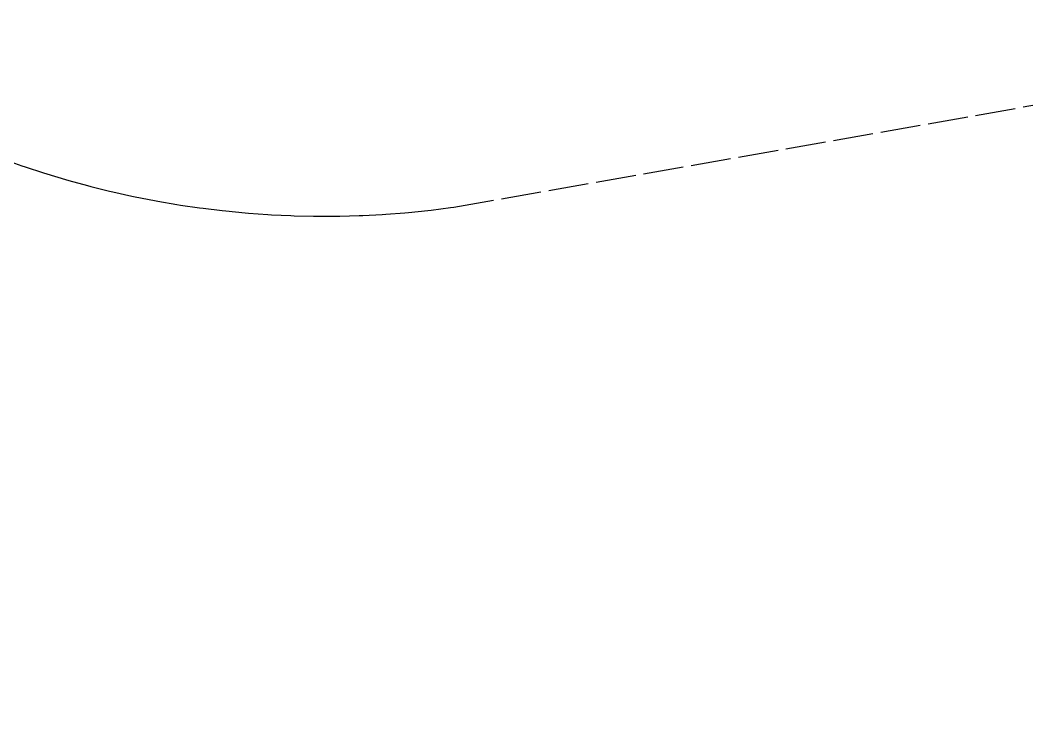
# Model space of a CAD drawing. Header units: metres. Extents: x 284000 to 318000, y 7632000 to 7666000.
# Drawn here: x 295811 to 296129.6, y 7647113.9 to 7647339.3 of the extents above; entities that cross this region are included whole.
import ezdxf

# ---------------------------------------------------------------- set-up
doc = ezdxf.new("R2010")
doc.units = ezdxf.units.M
doc.header["$LTSCALE"] = 10
doc.linetypes.add('DASHED', pattern=[1.524, 1.27, -0.254])
doc.layers.add('HV-ONDERGROND', color=8, linetype='Continuous')
doc.layers.add('HV-VEILIGHEID', color=1, linetype='Continuous')
picture_1 = doc.add_image_def('image1.jpg', size_in_pixel=(3400, 3400))

msp = doc.modelspace()

# ---------------------------------------------------------------- linework, layer by layer
at = {"layer": 'HV-VEILIGHEID', "linetype": 'DASHED'}
msp.add_lwpolyline([(295805.71, 7647295.34), (295811.49, 7647293.29), (295812.54, 7647292.93), (295818.37, 7647291.02), (295819.43, 7647290.69), (295825.3, 7647288.93), (295826.36, 7647288.62), (295832.28, 7647287), (295833.35, 7647286.72), (295839.31, 7647285.25), (295840.38, 7647285), (295846.37, 7647283.67), (295847.45, 7647283.44), (295853.47, 7647282.26), (295854.56, 7647282.06), (295860.61, 7647281.03), (295861.7, 7647280.86), (295867.77, 7647279.97), (295868.87, 7647279.83), (295874.96, 7647279.09), (295876.06, 7647278.98), (295882.16, 7647278.39), (295883.26, 7647278.3), (295889.38, 7647277.86), (295890.49, 7647277.8), (295896.62, 7647277.52), (295897.72, 7647277.48), (295903.85, 7647277.34), (295904.96, 7647277.33), (295911.09, 7647277.35), (295912.2, 7647277.37), (295918.33, 7647277.53), (295919.44, 7647277.58), (295925.56, 7647277.9), (295926.67, 7647277.97), (295932.78, 7647278.43), (295933.88, 7647278.53), (295939.99, 7647279.15), (295941.09, 7647279.27), (295947.17, 7647280.04), (295948.27, 7647280.19), (296259.03, 7647334.84)], dxfattribs=at)

# ---------------------------------------------------------------- pictures from other files: only their frames are drawn
at = {"layer": 'HV-ONDERGROND'}
image = msp.add_image(picture_1, insert=(284000, 7632000), size_in_units=(34000, 34000), dxfattribs=at)

doc.saveas('drawing.dxf')
